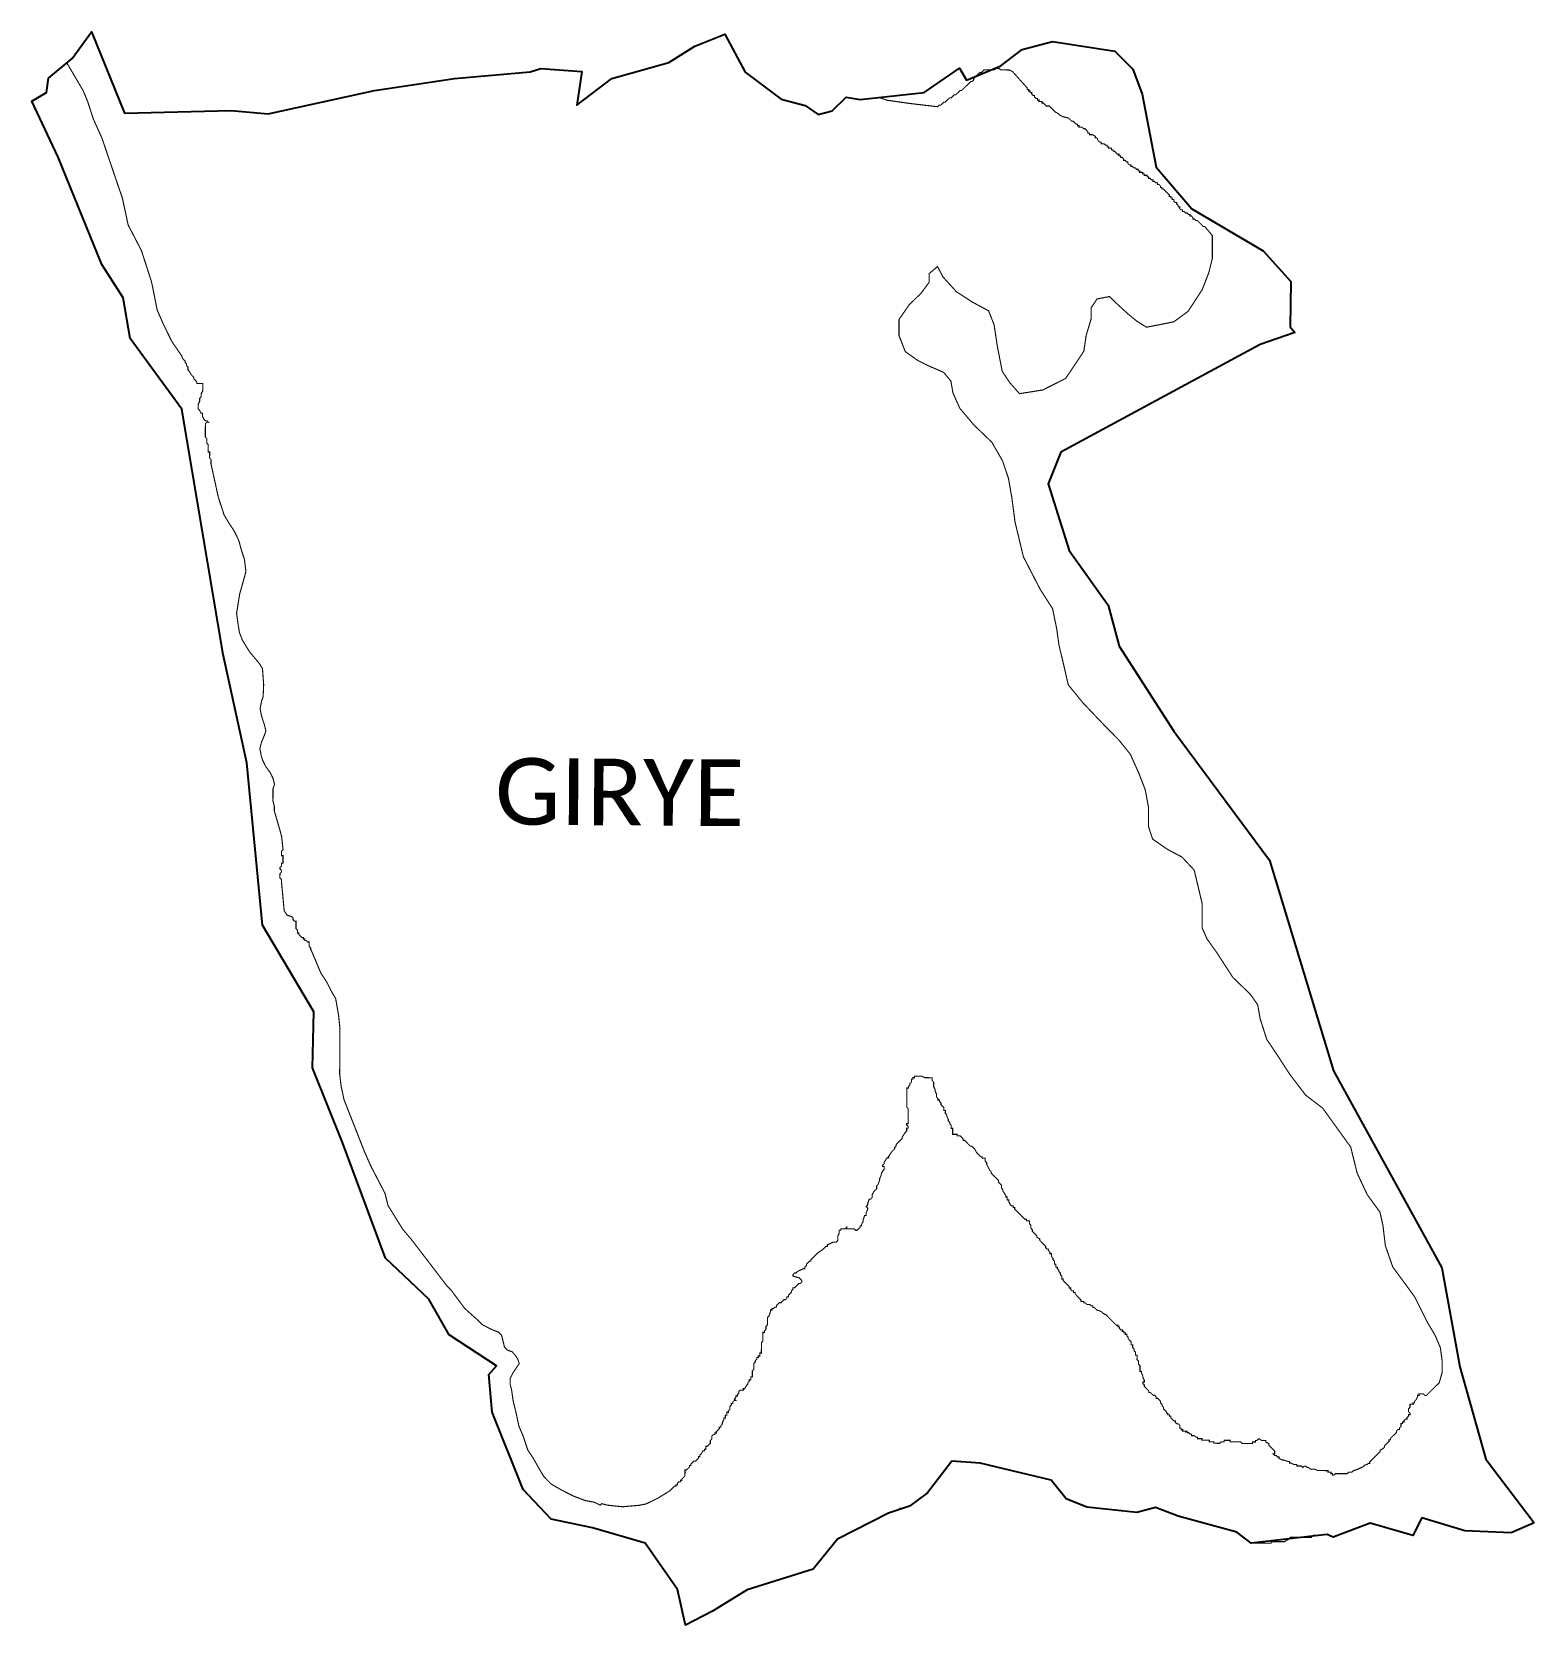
# Model space of a CAD drawing. Header units: metres. Extents: x 321121 to 325188, y 1822391 to 1826704.
import ezdxf

# ---------------------------------------------------------------- set-up
doc = ezdxf.new("R2010")
doc.units = ezdxf.units.M
for name, color, linetype in [('HAZARDS LINE', 1, 'Continuous'), ('village', 3, 'Continuous'), ('VILLAGE NAME', 250, 'Continuous')]:
    doc.layers.add(name, color=color, linetype=linetype)
doc.styles.get("Standard").update_dxf_attribs({"font": 'simplex.shx'})

msp = doc.modelspace()

# ---------------------------------------------------------------- linework, layer by layer
at = {"color": 3, "true_color": 0x00ff00, "flags": 128}
msp.add_lwpolyline([(321660.7, 1826490.4), (321761.3, 1826481.9)], dxfattribs=at)
at = {"layer": 'HAZARDS LINE', "lineweight": 18, "const_width": 3}
for points in [[(323414.7, 1826526.2), (323436.8, 1826518.6), (323497.2, 1826510), (323569.7, 1826501.4), (323573.7, 1826501.3), (323577.8, 1826505.3), (323581.8, 1826505.3), (323585.9, 1826509.3), (323590, 1826513.3), (323594, 1826513.3), (323598.1, 1826517.3), (323602.1, 1826521.3), (323606.2, 1826525.3), (323610.2, 1826525.2), (323614.3, 1826529.2), (323618.3, 1826533.2), (323622.4, 1826533.2), (323626.4, 1826537.2), (323630.5, 1826541.2), (323634.6, 1826545.2), (323638.6, 1826545.1), (323642.7, 1826549.1), (323646.7, 1826553.1), (323650.8, 1826557.1), (323654.9, 1826561.1), (323658.9, 1826565.1), (323663, 1826569.1), (323667, 1826569.1), (323671.1, 1826573.1), (323671.1, 1826577.1), (323675.2, 1826581.1), (323679.2, 1826585.1), (323683.3, 1826589.1), (323687.4, 1826593.1), (323691.4, 1826593.1), (323695.5, 1826597.1), (323699.5, 1826601.1), (323703.6, 1826601.1), (323707.6, 1826601), (323711.6, 1826601), (323715.7, 1826601), (323719.7, 1826600.9), (323723.7, 1826600.9), (323727.8, 1826600.9), (323731.8, 1826604.8), (323735.8, 1826604.8), (323739.9, 1826604.8), (323743.9, 1826600.7), (323747.9, 1826600.7), (323751.9, 1826600.6), (323756, 1826600.6), (323760, 1826600.6), (323764, 1826600.5), (323768.1, 1826600.5), (323776.1, 1826596.4), (323816, 1826551.7), (323816, 1826547.7), (323820, 1826547.7), (323820, 1826543.6), (323824, 1826543.6), (323824, 1826539.6), (323828, 1826539.5), (323828, 1826535.5), (323832, 1826531.4), (323836, 1826531.4), (323836, 1826527.4), (323840, 1826523.3), (323844, 1826523.3), (323844, 1826519.2), (323848, 1826519.2), (323848, 1826515.2), (323852, 1826515.1), (323856, 1826515.1), (323856, 1826511.1), (323860, 1826511), (323864, 1826507), (323868, 1826502.9), (323872.1, 1826502.9), (323876.1, 1826502.9), (323880.1, 1826498.8), (323884.1, 1826494.7), (323888.1, 1826490.7), (323892.1, 1826486.6), (323900.1, 1826482.5), (323904.1, 1826478.4), (323912.1, 1826474.3), (323928.2, 1826470.2), (323936.2, 1826462), (323940.2, 1826462), (323944.2, 1826457.9), (323948.2, 1826453.9), (323952.3, 1826453.8), (323952.2, 1826449.8), (323956.3, 1826449.8), (323956.2, 1826445.7), (323960.3, 1826445.7), (323964.3, 1826445.7), (323968.3, 1826441.6), (323972.3, 1826441.6), (323976.3, 1826437.5), (323980.3, 1826433.4), (323980.3, 1826429.4), (323984.3, 1826429.4), (323984.3, 1826425.3), (323988.3, 1826425.3), (323992.3, 1826425.3), (324000.4, 1826421.2), (324000.3, 1826417.1), (324004.4, 1826417.1), (324008.3, 1826409), (324012.3, 1826405), (324016.4, 1826404.9), (324016.3, 1826400.9), (324020.4, 1826400.9), (324024.4, 1826400.8), (324028.4, 1826396.8), (324032.4, 1826396.7), (324032.4, 1826392.7), (324036.4, 1826392.7), (324036.4, 1826388.6), (324040.4, 1826388.6), (324044.4, 1826388.6), (324044.4, 1826384.5), (324048.4, 1826384.5), (324048.4, 1826380.5), (324052.4, 1826380.4), (324056.4, 1826376.4), (324060.4, 1826372.3), (324064.5, 1826372.3), (324064.4, 1826368.2), (324068.5, 1826368.2), (324068.4, 1826364.2), (324072.5, 1826364.1), (324076.5, 1826360.1), (324076.4, 1826356), (324080.5, 1826356), (324084.4, 1826351.9), (324088.5, 1826351.9), (324088.4, 1826347.9), (324092.4, 1826343.8), (324096.5, 1826343.8), (324096.4, 1826339.7), (324100.5, 1826339.7), (324104.5, 1826335.6), (324108.5, 1826335.6), (324112.5, 1826331.5), (324116.5, 1826331.5), (324116.5, 1826327.5), (324120.5, 1826327.4), (324120.5, 1826323.4), (324124.5, 1826323.4), (324128.6, 1826323.3), (324128.5, 1826319.3), (324132.6, 1826319.3), (324132.5, 1826315.3), (324136.5, 1826315.2), (324140.6, 1826315.2), (324140.5, 1826311.2), (324144.6, 1826311.1), (324144.5, 1826307.1), (324148.6, 1826307.1), (324152.6, 1826303), (324156.6, 1826303), (324156.6, 1826298.9), (324160.6, 1826298.9), (324164.6, 1826294.8), (324168.6, 1826294.8), (324168.6, 1826290.8), (324172.6, 1826290.7), (324176.6, 1826286.7), (324176.6, 1826282.6), (324180.6, 1826282.6), (324180.6, 1826278.6), (324184.6, 1826278.5), (324188.6, 1826274.5), (324192.6, 1826270.4), (324196.6, 1826266.3), (324200.6, 1826262.3), (324200.6, 1826258.2), (324204.6, 1826258.2), (324204.6, 1826254.2), (324208.6, 1826254.1), (324208.6, 1826250.1), (324212.6, 1826250.1), (324212.6, 1826246), (324216.6, 1826242), (324220.6, 1826241.9), (324220.6, 1826237.9), (324224.6, 1826233.9), (324224.5, 1826229.8), (324228.6, 1826229.8), (324228.5, 1826225.8), (324232.5, 1826221.7), (324236.5, 1826221.7), (324236.5, 1826217.6), (324240.5, 1826217.6), (324244.5, 1826213.5), (324248.6, 1826213.5), (324252.6, 1826209.4), (324256.6, 1826209.4), (324256.6, 1826205.4), (324260.6, 1826205.3), (324264.6, 1826201.3), (324264.6, 1826197.2), (324268.6, 1826197.2), (324272.6, 1826193.1), (324276.6, 1826193.1), (324280.6, 1826189), (324284.6, 1826185), (324288.6, 1826180.9), (324292.6, 1826176.8), (324296.6, 1826176.8), (324317.2, 1826152.3), (324317.2, 1826120.4), (324317.2, 1826090.6), (324307.5, 1826051.7), (324289.4, 1826005.3), (324251.3, 1825947), (324212.4, 1825918.6), (324138.9, 1825904.2), (324112.9, 1825920.4), (324088.9, 1825940.1), (324055.8, 1825970.4), (324039, 1825987.2), (324005.2, 1825980.9), (323989, 1825957), (323989, 1825926.7), (323975.6, 1825882.4), (323969.3, 1825839.5), (323947.4, 1825806.4), (323920, 1825765.6), (323858.4, 1825734.4), (323795.1, 1825724.3), (323769.1, 1825753.7), (323748.3, 1825784.9), (323734.8, 1825854.4), (323726.3, 1825911.1), (323711.4, 1825948.6), (323666.8, 1825972.7), (323624.2, 1826000.4), (323588.1, 1826040.1), (323573.2, 1826068.4), (323550.5, 1826049.3), (323550.5, 1826025.9), (323528.5, 1825996.1), (323495.9, 1825964.2), (323469, 1825925.3), (323469, 1825881.3), (323486, 1825838.1), (323520, 1825814), (323545.5, 1825801.2), (323589.5, 1825782.1), (323609.3, 1825758.7), (323615, 1825726.1), (323633.4, 1825685), (323672.4, 1825638.7), (323719.9, 1825593.3), (323749, 1825543), (323765.3, 1825494.8), (323774.5, 1825441.7), (323783, 1825376.9), (323805.7, 1825282.6), (323851.1, 1825194.7), (323884.6, 1825142.5), (323895.9, 1825087.3), (323902.3, 1825041.9), (323911.5, 1825004.3), (323927.1, 1824936.3), (323966.8, 1824887.4), (324025, 1824826.5), (324064.7, 1824786.1), (324095.2, 1824748.2), (324118.6, 1824695.8), (324135.6, 1824651.8), (324144.1, 1824605.8), (324144.1, 1824553.3), (324155.5, 1824518.6), (324196.6, 1824490.3), (324235, 1824470), (324268, 1824434.8), (324289.6, 1824343.9), (324289.6, 1824313.5), (324289.6, 1824278.1), (324303, 1824248.1), (324328.5, 1824212.3), (324372.4, 1824144.7), (324420.6, 1824098), (324440, 1824069.9), (324446.5, 1824032.6), (324464.4, 1823976.5), (324493.9, 1823932.6), (324527, 1823881.6), (324569.6, 1823825.8), (324616.3, 1823789.9), (324650.8, 1823741.7), (324691.8, 1823684.9), (324709.1, 1823614.5), (324736.4, 1823556.3), (324770.9, 1823508.8), (324778.9, 1823473.2), (324785.4, 1823418.6), (324805.5, 1823360.4), (324840, 1823313.7), (324865.2, 1823278.9), (324899.7, 1823209.9), (324919.9, 1823176.1), (324934.3, 1823142.3), (324939.3, 1823106.3), (324939.3, 1823075.4), (324931.4, 1823047.4), (324896.7, 1823012.8), (324892.7, 1823012.8), (324888.7, 1823016.8), (324876.6, 1823016.9), (324876.6, 1823012.9), (324872.6, 1823012.9), (324872.6, 1823008.9), (324868.5, 1823000.9), (324864.5, 1822996.9), (324864.4, 1822992.8), (324860.4, 1822992.9), (324860.4, 1822988.8), (324852.3, 1822988.9), (324852.3, 1822980.8), (324848.3, 1822976.8), (324848.2, 1822968.8), (324852.2, 1822964.8), (324852.2, 1822960.7), (324848.2, 1822960.8), (324848.1, 1822956.7), (324844.1, 1822952.7), (324844.1, 1822948.7), (324840.1, 1822948.7), (324836, 1822944.8), (324836, 1822940.7), (324832, 1822940.8), (324831.9, 1822936.7), (324827.9, 1822936.8), (324827.9, 1822928.7), (324823.8, 1822924.7), (324823.8, 1822920.7), (324819.8, 1822920.7), (324815.8, 1822916.7), (324815.7, 1822912.7), (324811.7, 1822908.7), (324807.6, 1822904.7), (324803.6, 1822900.7), (324799.6, 1822896.7), (324799.5, 1822892.7), (324795.5, 1822892.7), (324795.5, 1822888.7), (324791.5, 1822884.7), (324787.4, 1822880.7), (324783.4, 1822876.7), (324783.3, 1822872.7), (324779.3, 1822868.7), (324771.2, 1822864.7), (324771.2, 1822860.7), (324767.2, 1822856.7), (324742.9, 1822832.7), (324742.9, 1822828.7), (324738.9, 1822828.7), (324734.8, 1822824.7), (324730.8, 1822824.7), (324726.8, 1822820.7), (324710.6, 1822812.8), (324698.6, 1822808.8), (324694.5, 1822804.8), (324686.5, 1822804.9), (324682.4, 1822800.9), (324650.3, 1822801.1), (324646.2, 1822797.1), (324642.2, 1822797.1), (324642.2, 1822801.1), (324638.2, 1822801.1), (324638.2, 1822805.1), (324630.2, 1822805.2), (324630.2, 1822809.2), (324602.1, 1822809.4), (324594.1, 1822813.4), (324582, 1822813.5), (324578, 1822817.5), (324574, 1822817.6), (324570, 1822821.6), (324566, 1822821.6), (324561.9, 1822817.6), (324557.9, 1822821.7), (324545.9, 1822821.7), (324545.9, 1822825.8), (324537.9, 1822825.8), (324529.8, 1822829.9), (324525.8, 1822829.9), (324525.8, 1822833.9), (324521.8, 1822833.9), (324509.8, 1822838), (324505.8, 1822838.1), (324497.7, 1822842.1), (324497.8, 1822846.1), (324493.7, 1822846.2), (324489.7, 1822850.2), (324485.7, 1822850.2), (324481.7, 1822854.3), (324485.7, 1822854.2), (324485.8, 1822862.3), (324481.8, 1822866.3), (324473.8, 1822874.4), (324469.8, 1822878.5), (324469.8, 1822882.5), (324461.8, 1822886.6), (324461.8, 1822890.6), (324449.8, 1822890.6), (324445.8, 1822894.7), (324441.8, 1822894.7), (324437.7, 1822890.7), (324433.7, 1822890.7), (324433.7, 1822886.7), (324425.6, 1822886.8), (324425.6, 1822882.7), (324397.5, 1822882.9), (324393.5, 1822886.9), (324365.3, 1822887.1), (324365.4, 1822891.1), (324349.3, 1822891.2), (324349.2, 1822887.2), (324341.2, 1822887.2), (324337.2, 1822883.2), (324321.1, 1822883.3), (324321.1, 1822887.3), (324309, 1822887.4), (324309.1, 1822891.4), (324289, 1822891.5), (324289, 1822895.6), (324276.9, 1822895.6), (324277, 1822899.7), (324272.9, 1822899.7), (324268.9, 1822903.7), (324260.9, 1822903.8), (324260.9, 1822907.8), (324256.9, 1822907.8), (324252.9, 1822911.9), (324248.9, 1822911.9), (324248.9, 1822915.9), (324244.9, 1822915.9), (324236.8, 1822916), (324236.9, 1822920), (324232.8, 1822920), (324232.9, 1822924), (324228.9, 1822924.1), (324228.9, 1822932.1), (324224.9, 1822936.1), (324220.9, 1822936.2), (324216.9, 1822940.2), (324216.9, 1822944.2), (324212.9, 1822944.2), (324208.9, 1822948.3), (324204.9, 1822952.3), (324204.9, 1822956.4), (324200.9, 1822956.4), (324200.9, 1822960.4), (324196.9, 1822960.4), (324196.9, 1822964.4), (324192.9, 1822964.5), (324192.9, 1822968.5), (324188.9, 1822972.5), (324184.9, 1822976.6), (324184.9, 1822980.6), (324181, 1822984.6), (324181, 1822988.7), (324177, 1822992.7), (324177, 1822996.7), (324169, 1823004.8), (324165, 1823004.8), (324165, 1823008.8), (324161, 1823012.9), (324157, 1823012.9), (324149, 1823021), (324145, 1823021), (324145, 1823025), (324137, 1823033.1), (324133, 1823037.2), (324133, 1823041.2), (324129, 1823045.2), (324129.1, 1823049.3), (324133.1, 1823049.2), (324133.1, 1823053.3), (324129.1, 1823061.3), (324129.1, 1823065.3), (324125.2, 1823073.4), (324125.2, 1823077.4), (324121.2, 1823077.5), (324121.3, 1823093.5), (324117.3, 1823097.6), (324117.3, 1823105.6), (324113.3, 1823109.7), (324113.4, 1823121.7), (324109.4, 1823121.7), (324109.4, 1823129.8), (324105.4, 1823133.8), (324105.4, 1823137.9), (324101.4, 1823141.9), (324101.5, 1823149.9), (324097.5, 1823150), (324097.5, 1823158), (324093.5, 1823162), (324089.5, 1823166.1), (324089.5, 1823170.1), (324085.5, 1823174.2), (324085.6, 1823178.2), (324081.5, 1823178.2), (324081.6, 1823182.2), (324077.5, 1823182.2), (324077.6, 1823186.3), (324073.5, 1823186.3), (324073.6, 1823190.3), (324069.5, 1823190.3), (324065.5, 1823194.4), (324065.6, 1823198.4), (324061.6, 1823198.4), (324061.6, 1823202.4), (324057.6, 1823202.5), (324053.6, 1823206.5), (324049.6, 1823210.5), (324045.6, 1823214.6), (324037.6, 1823222.7), (324033.6, 1823226.7), (324029.6, 1823230.8), (324021.6, 1823234.8), (324017.6, 1823238.9), (324009.5, 1823242.9), (324005.5, 1823243), (323997.5, 1823251), (323993.5, 1823251.1), (323993.5, 1823255.1), (323989.5, 1823255.1), (323985.5, 1823259.2), (323977.5, 1823259.2), (323973.5, 1823263.2), (323969.5, 1823263.3), (323969.5, 1823267.3), (323961.4, 1823267.3), (323961.5, 1823271.4), (323957.5, 1823275.4), (323953.5, 1823279.4), (323949.5, 1823283.5), (323945.5, 1823287.5), (323945.5, 1823291.5), (323941.5, 1823291.6), (323941.5, 1823295.6), (323937.5, 1823295.6), (323933.5, 1823299.7), (323933.5, 1823303.7), (323929.5, 1823303.7), (323929.5, 1823307.7), (323925.5, 1823311.8), (323917.5, 1823319.8), (323913.5, 1823323.9), (323913.5, 1823327.9), (323909.5, 1823327.9), (323909.6, 1823336), (323905.6, 1823340), (323905.6, 1823344), (323901.6, 1823348.1), (323901.6, 1823352.1), (323897.6, 1823356.1), (323897.6, 1823360.2), (323893.6, 1823360.2), (323893.7, 1823368.2), (323889.6, 1823368.3), (323889.7, 1823376.3), (323885.7, 1823380.3), (323885.7, 1823384.4), (323881.7, 1823388.4), (323881.8, 1823396.4), (323877.7, 1823396.5), (323877.8, 1823400.5), (323873.8, 1823404.5), (323873.8, 1823408.6), (323869.8, 1823408.6), (323865.8, 1823412.6), (323865.8, 1823416.6), (323857.8, 1823424.7), (323853.8, 1823428.8), (323849.8, 1823432.8), (323849.8, 1823436.8), (323841.8, 1823440.9), (323841.8, 1823444.9), (323837.8, 1823449), (323833.8, 1823453), (323829.8, 1823457.1), (323829.9, 1823461.1), (323825.9, 1823465.1), (323825.9, 1823473.2), (323821.9, 1823477.2), (323822, 1823485.2), (323813.9, 1823485.3), (323813.9, 1823489.3), (323809.9, 1823489.3), (323805.9, 1823493.4), (323801.9, 1823497.4), (323797.9, 1823501.5), (323793.9, 1823505.5), (323785.9, 1823513.6), (323781.9, 1823517.6), (323782, 1823521.7), (323777.9, 1823521.7), (323778, 1823525.7), (323773.9, 1823525.7), (323769.9, 1823529.8), (323766, 1823537.8), (323766, 1823541.8), (323762, 1823541.9), (323762, 1823549.9), (323758, 1823549.9), (323758, 1823554), (323750.1, 1823566.1), (323750.1, 1823570.1), (323746.1, 1823574.1), (323746.1, 1823582.2), (323742.1, 1823586.2), (323738.1, 1823590.3), (323738.2, 1823594.3), (323734.2, 1823598.3), (323730.2, 1823602.4), (323722.2, 1823610.4), (323718.2, 1823614.5), (323718.2, 1823618.5), (323714.2, 1823622.6), (323706.2, 1823638.7), (323706.3, 1823642.7), (323702.3, 1823646.7), (323702.3, 1823654.8), (323694.3, 1823654.8), (323694.3, 1823658.9), (323690.3, 1823658.9), (323686.3, 1823662.9), (323682.3, 1823667), (323678.3, 1823671), (323674.3, 1823679.1), (323666.3, 1823687.2), (323662.3, 1823687.2), (323658.3, 1823691.2), (323654.3, 1823695.3), (323646.3, 1823703.4), (323642.3, 1823703.4), (323642.3, 1823707.4), (323638.3, 1823711.4), (323634.3, 1823715.5), (323626.3, 1823715.5), (323626.3, 1823719.6), (323614.2, 1823719.6), (323614.3, 1823735.7), (323610.3, 1823735.7), (323610.3, 1823743.8), (323606.4, 1823747.8), (323606.4, 1823751.8), (323602.4, 1823755.9), (323602.4, 1823759.9), (323598.4, 1823768), (323598.4, 1823772), (323594.4, 1823776), (323594.5, 1823784.1), (323590.5, 1823784.1), (323590.5, 1823792.1), (323586.5, 1823796.2), (323582.5, 1823800.2), (323582.5, 1823804.2), (323578.6, 1823808.3), (323578.6, 1823812.3), (323574.6, 1823812.3), (323574.6, 1823816.3), (323570.6, 1823820.4), (323570.6, 1823828.4), (323566.6, 1823836.5), (323566.7, 1823840.5), (323562.7, 1823848.6), (323562.8, 1823860.6), (323558.8, 1823864.7), (323558.8, 1823872.7), (323538.7, 1823872.8), (323530.7, 1823876.9), (323510.6, 1823877), (323510.6, 1823873), (323506.6, 1823873), (323506.5, 1823869), (323502.5, 1823869), (323502.5, 1823861), (323498.4, 1823857), (323498.4, 1823853), (323494.4, 1823849), (323494.3, 1823844.9), (323490.3, 1823845), (323490, 1823792.7), (323494, 1823788.7), (323493.8, 1823748.4), (323489.8, 1823748.5), (323489.7, 1823744.4), (323493.7, 1823740.4), (323493.7, 1823736.4), (323489.7, 1823736.4), (323489.7, 1823728.4), (323485.6, 1823724.4), (323477.5, 1823712.3), (323477.5, 1823708.3), (323473.4, 1823704.3), (323461.3, 1823692.3), (323461.3, 1823688.3), (323457.2, 1823684.3), (323457.2, 1823680.3), (323449.1, 1823672.3), (323441, 1823660.3), (323441, 1823656.3), (323437, 1823656.3), (323428.9, 1823644.3), (323428.9, 1823640.2), (323424.8, 1823636.3), (323424.8, 1823632.2), (323428.8, 1823632.2), (323428.8, 1823624.2), (323424.7, 1823620.2), (323420.7, 1823612.1), (323420.6, 1823608.1), (323416.6, 1823600.1), (323416.5, 1823596.1), (323412.5, 1823584.1), (323408.4, 1823580.1), (323408.4, 1823572), (323404.3, 1823568), (323400.3, 1823564), (323396.2, 1823556), (323396.2, 1823548), (323392.1, 1823544), (323388.1, 1823544), (323384, 1823531.9), (323384, 1823527.9), (323380, 1823523.9), (323384, 1823519.9), (323383.9, 1823515.9), (323379.9, 1823507.8), (323379.8, 1823499.8), (323375.8, 1823499.8), (323371.7, 1823487.8), (323371.7, 1823483.8), (323367.6, 1823475.7), (323367.6, 1823471.7), (323363.6, 1823471.7), (323363.6, 1823467.7), (323359.5, 1823463.7), (323355.5, 1823459.7), (323351.5, 1823459.7), (323347.5, 1823463.8), (323327.4, 1823463.9), (323327.4, 1823467.9), (323323.3, 1823463.9), (323311.3, 1823464), (323311.3, 1823460), (323307.2, 1823460), (323307.2, 1823452), (323303.1, 1823443.9), (323303.1, 1823431.9), (323299, 1823427.9), (323291, 1823427.9), (323274.8, 1823420), (323274.8, 1823416), (323270.8, 1823416), (323266.8, 1823412), (323262.7, 1823408), (323250.6, 1823400), (323234.4, 1823384), (323230.4, 1823380), (323230.4, 1823376), (323226.4, 1823376), (323218.3, 1823368), (323218.2, 1823364), (323214.2, 1823360), (323214.2, 1823356), (323210.2, 1823356), (323194, 1823348.1), (323190, 1823344.1), (323186, 1823344.1), (323181.9, 1823340.1), (323181.9, 1823336.1), (323193.9, 1823332), (323198, 1823331.9), (323206, 1823323.9), (323205.9, 1823319.8), (323201.9, 1823315.8), (323197.9, 1823315.9), (323189.8, 1823307.9), (323185.7, 1823303.9), (323181.7, 1823303.9), (323181.7, 1823299.9), (323177.7, 1823295.9), (323177.6, 1823291.9), (323173.6, 1823287.9), (323169.6, 1823283.9), (323169.5, 1823279.8), (323165.5, 1823279.9), (323165.5, 1823275.8), (323161.4, 1823271.8), (323157.4, 1823271.9), (323153.4, 1823267.9), (323149.3, 1823263.9), (323145.3, 1823263.9), (323137.2, 1823255.9), (323137.2, 1823251.9), (323133.2, 1823251.9), (323129.1, 1823247.9), (323125.1, 1823247.9), (323125.1, 1823243.9), (323121.1, 1823243.9), (323121.1, 1823239.9), (323117, 1823227.9), (323112.9, 1823223.9), (323112.8, 1823203.8), (323108.8, 1823199.8), (323108.7, 1823191.7), (323104.7, 1823187.7), (323104.7, 1823183.7), (323100.6, 1823183.7), (323100.5, 1823159.6), (323096.5, 1823155.6), (323096.3, 1823127.5), (323092.3, 1823127.5), (323092.2, 1823119.4), (323088.2, 1823119.5), (323088.2, 1823115.4), (323084.2, 1823115.5), (323084.2, 1823111.4), (323080.1, 1823107.4), (323080.1, 1823103.4), (323076, 1823099.4), (323076, 1823083.3), (323071.9, 1823079.3), (323071.8, 1823063.3), (323067.8, 1823063.3), (323067.8, 1823055.2), (323063.7, 1823055.3), (323063.7, 1823051.2), (323059.7, 1823047.3), (323059.7, 1823043.2), (323055.6, 1823039.2), (323051.5, 1823031.2), (323047.5, 1823031.2), (323047.5, 1823027.2), (323039.5, 1823027.3), (323035.4, 1823023.3), (323035.4, 1823019.2), (323031.4, 1823015.2), (323031.3, 1823011.2), (323027.3, 1823011.2), (323027.3, 1823007.2), (323023.2, 1823003.2), (323027.2, 1822999.2), (323023.2, 1822999.2), (323019.2, 1822995.2), (323019.2, 1822991.2), (323015.1, 1822991.2), (323015.1, 1822987.2), (323011.1, 1822983.2), (323011, 1822975.2), (323007, 1822971.2), (323007, 1822967.1), (323002.9, 1822967.2), (323002.9, 1822959.1), (322998.9, 1822959.1), (322998.8, 1822951.1), (322994.8, 1822951.1), (322994.8, 1822947.1), (322990.7, 1822939.1), (322990.7, 1822935.1), (322986.7, 1822931.1), (322986.6, 1822927), (322982.6, 1822927.1), (322982.6, 1822923), (322974.5, 1822915), (322974.5, 1822911), (322970.5, 1822911), (322970.4, 1822907), (322966.4, 1822907), (322962.4, 1822903.1), (322962.3, 1822895), (322958.3, 1822891), (322958.2, 1822883), (322954.2, 1822879), (322950.2, 1822875), (322946.1, 1822875), (322946.1, 1822867), (322942.1, 1822867), (322942, 1822863), (322938, 1822863), (322934, 1822855), (322929.9, 1822851), (322929.9, 1822846.9), (322925.9, 1822847), (322925.9, 1822842.9), (322921.8, 1822838.9), (322917.8, 1822834.9), (322913.8, 1822835), (322909.7, 1822831), (322905.7, 1822827), (322905.6, 1822823), (322901.6, 1822823), (322901.6, 1822819), (322897.6, 1822815), (322893.5, 1822811), (322889.5, 1822811), (322889.4, 1822794.9), (322881.3, 1822786.9), (322881.3, 1822782.9), (322877.3, 1822782.9), (322877.3, 1822778.9), (322873.2, 1822778.9), (322869.2, 1822774.9), (322869.2, 1822770.9), (322865.1, 1822770.9), (322865.1, 1822766.9), (322861.1, 1822766.9), (322857.1, 1822762.9), (322853, 1822758.9), (322849, 1822754.9), (322816.7, 1822735), (322784.5, 1822719.1), (322764.3, 1822715.2), (322720.1, 1822711.4), (322679.9, 1822715.7), (322663.8, 1822719.8), (322659.8, 1822715.8), (322643.8, 1822723.9), (322619.7, 1822728.1), (322587.6, 1822740.3), (322555.5, 1822756.6), (322527.5, 1822772.8), (322507.5, 1822793), (322495.5, 1822813.2), (322479.6, 1822841.4), (322463.7, 1822865.7), (322451.8, 1822901.9), (322439.9, 1822930.1), (322432.1, 1822966.4), (322424.2, 1822998.6), (322420.4, 1823026.7), (322416.4, 1823042.8), (322416.5, 1823058.9), (322424.6, 1823075), (322440.9, 1823099), (322436.9, 1823111.1), (322428.9, 1823123.2), (322420.9, 1823131.3), (322408.9, 1823135.4), (322400.9, 1823143.4), (322397, 1823159.6), (322393, 1823175.7), (322385.1, 1823183.7), (322365, 1823191.9), (322340.9, 1823204.1), (322329, 1823216.2), (322293, 1823248.6), (322257, 1823297), (322245.1, 1823309.2), (322177.2, 1823398), (322149.3, 1823434.4), (322125.3, 1823462.6), (322085.5, 1823527.2), (322077.6, 1823559.4), (322037.9, 1823636), (322022, 1823672.3), (321990.3, 1823752.9), (321966.5, 1823813.4), (321958.7, 1823849.6), (321954.8, 1823881.8), (321955.5, 1824006.4), (321951.7, 1824042.6), (321943.9, 1824086.9), (321932, 1824107.1), (321920, 1824131.3), (321904.1, 1824155.5), (321880.3, 1824211.9), (321876.3, 1824220), (321876.3, 1824224), (321872.3, 1824228), (321872.4, 1824240.1), (321868.4, 1824240.1), (321864.4, 1824244.2), (321860.4, 1824244.2), (321860.4, 1824248.2), (321856.4, 1824248.2), (321856.4, 1824252.2), (321852.4, 1824252.3), (321848.4, 1824256.3), (321844.4, 1824260.4), (321844.4, 1824264.4), (321840.4, 1824264.4), (321840.4, 1824272.4), (321836.4, 1824276.5), (321836.5, 1824296.6), (321832.5, 1824296.6), (321828.5, 1824300.6), (321828.6, 1824304.7), (321824.6, 1824308.7), (321812.5, 1824312.8), (321804.5, 1824324.9), (321800.8, 1824365.1), (321797, 1824405.4), (321797, 1824409.4), (321793, 1824413.4), (321793.1, 1824425.5), (321797.1, 1824429.5), (321797.1, 1824433.5), (321793.1, 1824437.6), (321793.1, 1824441.6), (321797.2, 1824445.6), (321797.2, 1824453.6), (321801.3, 1824453.6), (321801.4, 1824473.7), (321797.3, 1824473.7), (321797.4, 1824485.8), (321801.5, 1824489.8), (321797.6, 1824526), (321789.8, 1824554.2), (321777.9, 1824594.5), (321778, 1824606.5), (321774.1, 1824622.6), (321774.2, 1824654.8), (321778.3, 1824666.8), (321774.4, 1824682.9), (321766.5, 1824699.1), (321754.5, 1824715.2), (321746.5, 1824731.3), (321742.6, 1824743.4), (321738.7, 1824763.5), (321742.8, 1824779.6), (321750.9, 1824799.7), (321755, 1824811.7), (321751.1, 1824827.8), (321747.1, 1824839.9), (321743.2, 1824852), (321739.3, 1824872.1), (321743.4, 1824892.2), (321747.5, 1824904.2), (321749, 1824936.2), (321745.7, 1824980.5), (321735.1, 1824996.7), (321711.1, 1825025.1), (321691.3, 1825057.5), (321683.4, 1825077.7), (321679.5, 1825102), (321675.7, 1825130.2), (321684.2, 1825182.6), (321696.7, 1825226.8), (321700.9, 1825242.9), (321697.1, 1825275.2), (321689.2, 1825299.4), (321681.4, 1825327.7), (321669.5, 1825352), (321653.6, 1825376.3), (321641.7, 1825396.6), (321626, 1825445.1), (321606.5, 1825534), (321606.6, 1825546.1), (321602.6, 1825550.1), (321602.8, 1825566.3), (321598.7, 1825566.3), (321598.9, 1825586.4), (321594.9, 1825590.5), (321595, 1825602.6), (321591, 1825606.7), (321591.3, 1825643), (321595.4, 1825647), (321599.4, 1825646.9), (321595.4, 1825651), (321591.4, 1825651), (321587.4, 1825655.1), (321583.4, 1825663.2), (321583.5, 1825671.2), (321579.5, 1825671.3), (321575.5, 1825679.4), (321571.5, 1825683.4), (321571.6, 1825695.5), (321575.7, 1825703.6), (321575.8, 1825711.6), (321579.8, 1825715.6), (321579.9, 1825723.7), (321584, 1825731.7), (321584.2, 1825751.9), (321568, 1825752), (321568.1, 1825756), (321564.1, 1825760.1), (321560.1, 1825764.2), (321560.1, 1825768.2), (321556.1, 1825772.3), (321552.1, 1825776.3), (321548.2, 1825784.4), (321544.2, 1825788.5), (321544.2, 1825796.6), (321540.2, 1825800.6), (321540.3, 1825804.7), (321536.3, 1825808.7), (321536.3, 1825812.8), (321532.3, 1825816.8), (321528.3, 1825820.9), (321528.3, 1825824.9), (321500.5, 1825865.5), (321476.7, 1825914), (321460.9, 1825950.5), (321445.4, 1826027.2), (321417.9, 1826112.1), (321382.2, 1826180.9), (321366.6, 1826253.6), (321343, 1826322.4), (321311.5, 1826415.4), (321287.8, 1826468), (321272.1, 1826516.5), (321260.2, 1826544.8), (321216, 1826620)], [(323479.7, 1822707.1), (323475.9, 1822707.2), (323471.8, 1822707.2), (323467.8, 1822703.2), (323463.8, 1822703.2), (323463.8, 1822701.8)], [(324593.6, 1822632.4), (324593, 1822632.5), (324593.1, 1822636.5), (324593, 1822632.5), (324589, 1822632.5), (324585, 1822632.5), (324585, 1822628.5), (324581, 1822628.5), (324576.9, 1822628.6), (324572.9, 1822628.6), (324564.9, 1822628.6), (324560.9, 1822628.7), (324556.8, 1822628.7), (324552.8, 1822628.7), (324548.8, 1822628.7), (324544.8, 1822628.8), (324540.8, 1822628.8), (324536.7, 1822628.8), (324532.7, 1822628.8), (324528.7, 1822628.8), (324524.7, 1822624.8), (324520.6, 1822620.8), (324516.6, 1822620.9), (324512.6, 1822616.9), (324508.5, 1822616.9), (324504.5, 1822616.9), (324500.5, 1822616.9), (324496.5, 1822617), (324488.4, 1822617), (324484.4, 1822617), (324476.4, 1822617.1), (324476.3, 1822613.1), (324468.3, 1822613.1), (324456.2, 1822613.2), (324452.2, 1822613.2), (324448.2, 1822613.2), (324440.2, 1822613.3), (324436.1, 1822613.3), (324432.1, 1822613.3), (324428.1, 1822613.3), (324424.1, 1822613.3), (324421, 1822613.4)]]:
    msp.add_lwpolyline(points, dxfattribs=at)
msp.add_lwpolyline([(324244.9, 1822911.9), (324244.9, 1822915.9)], close=True, dxfattribs=at)
at = {"layer": 'village', "color": 3, "true_color": 0x00ff00}
for points in [[(325188.3, 1822667.8, 0), (325126.2, 1822640.6, 0), (325000.8, 1822646.1, 0), (324883.9, 1822681.7, 0), (324859.5, 1822633.7, 0), (324744.5, 1822667.3, 0), (324644.2, 1822628.7, 0), (324628.2, 1822636.4, 0), (324421.9, 1822612.6, 0), (324383.8, 1822642.2, 0), (324224.2, 1822686.3, 0), (324162.9, 1822709.3, 0), (324112.8, 1822696.3, 0), (323977, 1822710, 0), (323921, 1822733.2, 0), (323880.6, 1822783.7, 0), (323688.9, 1822829.4, 0), (323611.6, 1822834.8, 0), (323546, 1822749.2, 0), (323497.4, 1822713.1, 0), (323440.9, 1822694.1, 0), (323302.5, 1822623.5, 0), (323236.4, 1822542.1, 0), (323057.9, 1822486.9, 0), (322963.7, 1822428.4, 0), (322890.5, 1822391, 0), (322869.4, 1822487.5, 0), (322782, 1822612.6, 0), (322639.2, 1822654.5, 0), (322527.1, 1822677.4, 0), (322451.7, 1822757.8, 0), (322367.9, 1822967.5, 0), (322358.3, 1823069.8, 0), (322379.2, 1823093.1, 0), (322250.9, 1823176.4, 0), (322196.4, 1823273, 0), (322078.5, 1823384.5, 0), (321962.4, 1823697.4, 0), (321881.2, 1823899.5, 0), (321885, 1824050.8, 0), (321745.7, 1824285.5, 0), (321703.2, 1824725.2, 0), (321639.4, 1825018.3, 0), (321527.7, 1825682.2, 0), (321387.9, 1825874, 0), (321368.5, 1825983.8, 0), (321311.1, 1826073.7, 0), (321192.6, 1826364.7, 0), (321121.5, 1826516, 0), (321161.3, 1826539.5, 0), (321166.5, 1826578.7, 0), (321230.3, 1826632, 0), (321283.1, 1826703.7, 0), (321372.3, 1826483.3, 0), (321660.7, 1826490.4, 0)], [(321761.3, 1826481.9, 0), (322049.1, 1826545, 0), (322265.2, 1826577.1, 0), (322470.8, 1826595.9, 0), (322499.2, 1826604.7, 0), (322610, 1826596.4, 0), (322596.8, 1826505.5, 0), (322691.3, 1826577, 0), (322845.7, 1826620.3, 0), (322916.6, 1826664.7, 0), (322997.8, 1826697.3, 0), (323052.2, 1826594.2, 0), (323150, 1826521.3, 0), (323214.9, 1826504.7, 0), (323250, 1826480.2, 0), (323288, 1826489.7, 0), (323325.7, 1826527, 0), (323363.8, 1826520.6, 0), (323536.7, 1826539.6, 0), (323632.9, 1826605.5, 0), (323652, 1826573.3, 0), (323744.8, 1826611.4, 0), (323802.5, 1826655.7, 0), (323884.3, 1826677.2, 0), (324053.1, 1826651.1, 0), (324101.5, 1826602.9, 0), (324127.3, 1826534.6, 0), (324164.7, 1826337.6, 0), (324261.5, 1826224.4, 0), (324454.5, 1826111.4, 0), (324529.3, 1826027.9, 0), (324527.9, 1825905.5, 0), (324540.2, 1825890.3, 0), (324446.6, 1825857.8, 0), (323907.2, 1825566.3, 0), (323872.7, 1825480.6, 0), (323929.5, 1825299.7, 0), (324035.2, 1825152.2, 0), (324065.3, 1825041, 0), (324212.8, 1824810.7, 0), (324472, 1824461.4, 0), (324644.9, 1823891.8, 0), (324938.2, 1823358.2, 0), (324986.8, 1823090.4, 0), (325057.6, 1822840.2, 0), (325188.3, 1822667.8, 0)]]:
    msp.add_polyline3d(points, dxfattribs=at)

# ---------------------------------------------------------------- texts
at = {"layer": 'VILLAGE NAME', "insert": (322375.9, 1824738.5), "char_height": 180.345, "attachment_point": 1, "rotation": 359.6139}
msp.add_mtext_dynamic_manual_height_columns('{\\fCalibri|b0|i0|c0|p34;GIRYE}', width=1115.443, gutter_width=901.7, heights=[0], dxfattribs=at)

doc.saveas('drawing.dxf')
